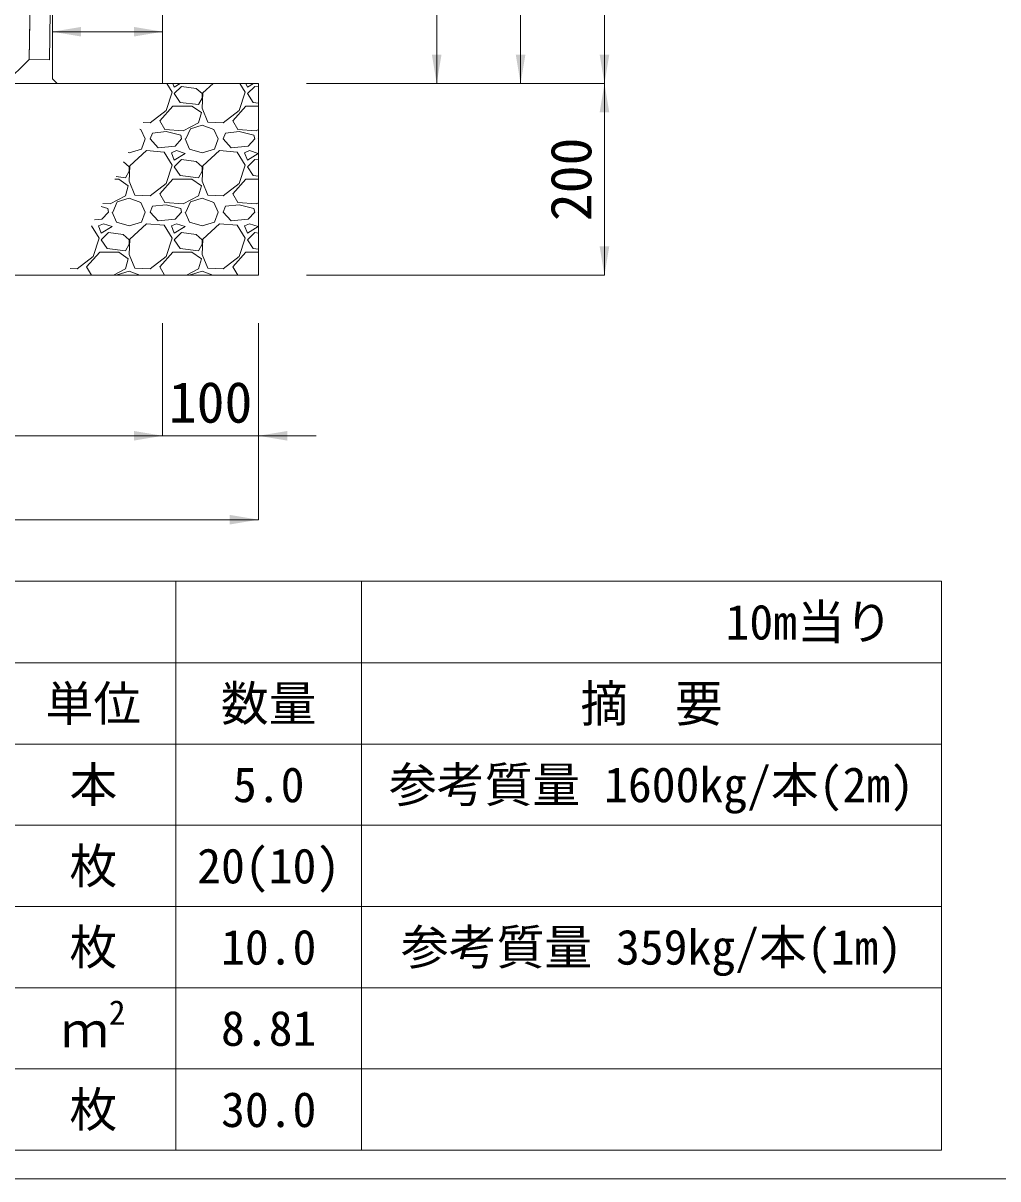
# Model space of a CAD drawing. Units: millimetres at full size. Extents: x 172874 to 217143, y 854931 to 903297.
# Drawn here: x 199154 to 200171, y 855531 to 856736 of the extents above; entities that cross this region are included whole.
import ezdxf
from ezdxf.enums import TextEntityAlignment as Align

# ---------------------------------------------------------------- set-up
doc = ezdxf.new("R2010")
doc.units = ezdxf.units.MM
doc.header["$LTSCALE"] = 20
for name, color, linetype, lineweight in [('Defpoints_3', 8, 'Continuous', 0), ('セットプレート', 3, 'Continuous', 13), ('パネックスKDR', 2, 'Continuous', 13), ('図枠', 5, 'Continuous', 13), ('基礎材', 7, 'Continuous', 15), ('寸法・材料表', 7, 'Continuous', 13), ('寸法線', 7, 'Continuous', 13), ('本体', 2, 'Continuous', 13), ('ﾊｯﾁﾝｸﾞ', 7, 'Continuous', 5)]:
    doc.layers.add(name, color=color, linetype=linetype, lineweight=lineweight)
doc.styles.add('ＭＳ ゴシック', font='')
doc.styles.add('ＭＳ Ｐゴシック', font='')
doc.styles.get('ＭＳ ゴシック').set_extended_font_data('MS Gothic')
doc.styles.get('ＭＳ Ｐゴシック').set_extended_font_data('MS PGothic')

# ---------------------------------------------------------------- blocks, each defined once
blk = doc.blocks.new('filled_arrow')
at = {"color": 0, "linetype": 'Continuous', "lineweight": -2}
blk.add_solid([(7.5, 1.25), (0, 0), (7.5, -1.25)], dxfattribs=at)

msp = doc.modelspace()

# ---------------------------------------------------------------- linework, layer by layer
at = {"layer": 'Defpoints_3'}
for p, q in [((198173.45, 856154.4), (200112.35, 856154.4)), ((199313.75, 856154.4), (199313.75, 856069.22)), ((199507.35, 856154.4), (199507.35, 856069.22)), ((200112.35, 856154.4), (200112.35, 856069.22))]:
    msp.add_line(p, q, dxfattribs=at)
at = {"layer": 'セットプレート'}
msp.add_lwpolyline([(199160.82, 856698.52), (199181.82, 856698.19), (199183.4, 856798.17), (199162.4, 856798.51)], close=True, dxfattribs=at)
at = {"layer": 'パネックスKDR'}
for p, q in [((199299.9, 858228.52), (199299.9, 856673.52)), ((199184.9, 857583.52), (199184.9, 856678.52)), ((199184.9, 856678.52), (199189.9, 856673.52)), ((199189.9, 856673.52), (199299.9, 856673.52))]:
    msp.add_line(p, q, dxfattribs=at)
at = {"layer": '図枠'}
msp.add_line((196742.9, 855531.02), (217142.9, 855531.02), dxfattribs=at)
at = {"layer": '基礎材'}
for p, q in [((198519.38, 856673.52), (199399.9, 856673.52)), ((199399.9, 856673.52), (199399.9, 856473.52)), ((198519.38, 856473.52), (199399.9, 856473.52))]:
    msp.add_line(p, q, dxfattribs=at)
at = {"layer": '寸法・材料表'}
for p, q in [((198173.45, 856069.22), (200112.35, 856069.22)), ((199313.75, 856069.22), (199313.75, 855561.02)), ((199507.35, 856069.22), (199507.35, 855561.02)), ((200112.35, 856069.22), (200112.35, 855561.02)), ((198173.45, 855984.52), (200112.35, 855984.52)), ((198173.45, 855899.82), (200112.35, 855899.82)), ((198173.45, 855815.12), (200112.35, 855815.12)), ((198173.45, 855730.42), (200112.35, 855730.42)), ((198173.45, 855645.72), (200112.35, 855645.72)), ((198173.45, 855561.02), (200112.35, 855561.02))]:
    msp.add_line(p, q, dxfattribs=at)
at = {"layer": '寸法線'}
for p, q in [((199760.74, 856673.52), (199760.74, 858228.52)), ((199673.24, 857928.52), (199673.24, 856673.52)), ((199585.74, 857583.52), (199585.74, 856673.52)), ((199184.9, 856727.52), (199299.9, 856727.52)), ((199184.9, 856703.52), (199184.9, 856727.52)), ((199299.9, 856698.52), (199299.9, 856727.52)), ((199449.9, 856673.52), (199760.74, 856673.52)), ((199449.9, 856673.52), (199673.24, 856673.52)), ((199449.9, 856673.52), (199585.74, 856673.52)), ((199449.9, 856673.52), (199760.74, 856673.52)), ((199760.74, 856673.52), (199760.74, 856473.52)), ((199449.9, 856473.52), (199760.74, 856473.52)), ((199299.9, 856423.52), (199299.9, 856306.08)), ((199299.9, 856423.52), (199299.9, 856306.08)), ((199399.9, 856423.52), (199399.9, 856306.08)), ((199399.9, 856423.52), (199399.9, 856218.58)), ((198619.38, 856306.08), (199299.9, 856306.08)), ((199239.9, 856306.08), (199459.9, 856306.08)), ((199399.9, 856218.58), (198519.38, 856218.58))]:
    msp.add_line(p, q, dxfattribs=at)
at = {"layer": '本体'}
for p in [(199174.9, 857588.52), (199135.42, 856673.52)]:
    msp.add_line(p, (199160.82, 856698.52), dxfattribs=at)
at = {"layer": 'ﾊｯﾁﾝｸﾞ'}
for p, q in [((199309.78, 856664.44), (199304.23, 856673.52)), ((199310.57, 856673.52), (199312.07, 856669.77)), ((199312.07, 856669.77), (199318.31, 856673.52)), ((199319.69, 856670.54), (199312.07, 856662.92)), ((199334.93, 856668.25), (199319.69, 856670.54)), ((199341.02, 856662.92), (199334.93, 856668.25)), ((199352.57, 856673.52), (199341.79, 856663.68)), ((199385.98, 856664.44), (199380.43, 856673.52)), ((199386.77, 856673.52), (199388.27, 856669.77)), ((199388.27, 856669.77), (199394.51, 856673.52)), ((199395.89, 856670.54), (199388.27, 856662.92)), ((199399.9, 856669.93), (199395.89, 856670.54)), ((199303.69, 856645.39), (199309.78, 856664.44)), ((199312.07, 856662.92), (199318.16, 856653.77)), ((199337.21, 856651.49), (199341.02, 856658.34)), ((199341.79, 856663.68), (199341.02, 856647.68)), ((199341.02, 856658.34), (199341.02, 856662.92)), ((199379.89, 856645.39), (199385.98, 856664.44)), ((199388.27, 856662.92), (199394.36, 856653.77)), ((199286.92, 856632.44), (199303.69, 856645.39)), ((199296.83, 856634.72), (199310.54, 856649.96)), ((199310.54, 856649.96), (199330.36, 856649.96)), ((199318.16, 856653.77), (199337.21, 856651.49)), ((199330.36, 856649.96), (199340.26, 856643.1)), ((199341.02, 856647.68), (199347.12, 856633.2)), ((199363.12, 856632.44), (199379.89, 856645.39)), ((199373.03, 856634.72), (199386.74, 856649.96)), ((199386.74, 856649.96), (199399.91, 856649.96)), ((199394.36, 856653.77), (199399.9, 856653.11)), ((199279.53, 856632.79), (199286.92, 856632.44)), ((199302.16, 856625.58), (199296.83, 856634.72)), ((199337.21, 856632.44), (199321.21, 856624.05)), ((199340.26, 856643.1), (199337.21, 856632.44)), ((199347.12, 856633.2), (199363.12, 856632.44)), ((199378.36, 856625.58), (199373.03, 856634.72)), ((199276.1, 856625.92), (199277.02, 856625.58)), ((199277.02, 856625.58), (199281.59, 856615.67)), ((199286.92, 856615.67), (199289.21, 856621.77)), ((199303.69, 856623.29), (199289.21, 856621.77)), ((199321.21, 856624.05), (199302.16, 856625.58)), ((199318.93, 856619.48), (199303.69, 856623.29)), ((199324.26, 856615.67), (199328.83, 856626.34)), ((199328.83, 856626.34), (199341.02, 856630.15)), ((199341.02, 856630.15), (199353.22, 856625.58)), ((199353.22, 856625.58), (199357.79, 856615.67)), ((199363.12, 856615.67), (199365.41, 856621.77)), ((199379.89, 856623.29), (199365.41, 856621.77)), ((199397.41, 856624.05), (199378.36, 856625.58)), ((199395.13, 856619.48), (199379.89, 856623.29)), ((199399.91, 856625.36), (199397.41, 856624.05)), ((199277.78, 856605), (199281.59, 856615.67)), ((199295.3, 856606.53), (199286.92, 856615.67)), ((199312.83, 856608.05), (199295.3, 856606.53)), ((199319.69, 856615.67), (199312.83, 856608.05)), ((199319.69, 856615.67), (199318.93, 856619.48)), ((199323.5, 856615.67), (199328.07, 856605)), ((199353.98, 856605), (199357.79, 856615.67)), ((199371.5, 856606.53), (199363.12, 856615.67)), ((199389.03, 856608.05), (199371.5, 856606.53)), ((199395.89, 856615.67), (199389.03, 856608.05)), ((199395.89, 856615.67), (199395.13, 856619.48)), ((199399.7, 856615.67), (199399.91, 856615.17)), ((199263.88, 856601.47), (199264.82, 856601.19)), ((199264.82, 856601.19), (199277.78, 856605)), ((199283.11, 856603.48), (199265.59, 856587.48)), ((199301.4, 856601.96), (199283.11, 856603.48)), ((199309.78, 856588.24), (199301.4, 856601.96)), ((199314.35, 856603.48), (199309.02, 856601.19)), ((199309.02, 856601.19), (199312.07, 856593.57)), ((199312.07, 856593.57), (199323.5, 856600.43)), ((199323.5, 856600.43), (199314.35, 856603.48)), ((199328.07, 856605), (199341.02, 856601.19)), ((199341.02, 856601.19), (199353.98, 856605)), ((199359.31, 856603.48), (199341.79, 856587.48)), ((199377.6, 856601.96), (199359.31, 856603.48)), ((199385.98, 856588.24), (199377.6, 856601.96)), ((199390.55, 856603.48), (199385.22, 856601.19)), ((199385.22, 856601.19), (199388.27, 856593.57)), ((199388.27, 856593.57), (199399.7, 856600.43)), ((199399.7, 856600.43), (199390.55, 856603.48)), ((199264.82, 856586.72), (199259.03, 856591.78)), ((199265.59, 856587.48), (199264.82, 856571.48)), ((199264.82, 856582.14), (199264.82, 856586.72)), ((199303.69, 856569.19), (199309.78, 856588.24)), ((199319.69, 856594.34), (199312.07, 856586.72)), ((199312.07, 856586.72), (199318.16, 856577.57)), ((199334.93, 856592.05), (199319.69, 856594.34)), ((199341.02, 856586.72), (199334.93, 856592.05)), ((199341.79, 856587.48), (199341.02, 856571.48)), ((199341.02, 856582.14), (199341.02, 856586.72)), ((199379.89, 856569.19), (199385.98, 856588.24)), ((199395.89, 856594.34), (199388.27, 856586.72)), ((199388.27, 856586.72), (199394.36, 856577.57)), ((199399.92, 856593.73), (199395.89, 856594.34)), ((199250.02, 856573.76), (199254.16, 856573.76)), ((199251.36, 856576.44), (199261.01, 856575.29)), ((199254.16, 856573.76), (199264.06, 856566.9)), ((199261.01, 856575.29), (199264.82, 856582.14)), ((199296.83, 856558.52), (199310.54, 856573.76)), ((199310.54, 856573.76), (199330.36, 856573.76)), ((199318.16, 856577.57), (199337.21, 856575.29)), ((199330.36, 856573.76), (199340.26, 856566.9)), ((199337.21, 856575.29), (199341.02, 856582.14)), ((199373.03, 856558.52), (199386.74, 856573.76)), ((199386.74, 856573.76), (199399.92, 856573.76)), ((199394.36, 856577.57), (199399.92, 856576.91)), ((199264.06, 856566.9), (199261.01, 856556.24)), ((199264.82, 856571.48), (199270.92, 856557)), ((199286.92, 856556.24), (199303.69, 856569.19)), ((199340.26, 856566.9), (199337.21, 856556.24)), ((199341.02, 856571.48), (199347.12, 856557)), ((199363.12, 856556.24), (199379.89, 856569.19)), ((199245.01, 856547.85), (199237.37, 856548.47)), ((199261.01, 856556.24), (199245.01, 856547.85)), ((199248.06, 856539.47), (199252.63, 856550.14)), ((199252.63, 856550.14), (199264.82, 856553.95)), ((199264.82, 856553.95), (199277.02, 856549.38)), ((199270.92, 856557), (199286.92, 856556.24)), ((199277.02, 856549.38), (199281.59, 856539.47)), ((199302.16, 856549.38), (199296.83, 856558.52)), ((199321.21, 856547.85), (199302.16, 856549.38)), ((199337.21, 856556.24), (199321.21, 856547.85)), ((199324.26, 856539.47), (199328.83, 856550.14)), ((199328.83, 856550.14), (199341.02, 856553.95)), ((199341.02, 856553.95), (199353.22, 856549.38)), ((199347.12, 856557), (199363.12, 856556.24)), ((199353.22, 856549.38), (199357.79, 856539.47)), ((199378.36, 856549.38), (199373.03, 856558.52)), ((199397.41, 856547.85), (199378.36, 856549.38)), ((199399.93, 856549.17), (199397.41, 856547.85)), ((199242.73, 856543.28), (199235.66, 856545.05)), ((199243.49, 856539.47), (199236.63, 856531.85)), ((199243.49, 856539.47), (199242.73, 856543.28)), ((199247.3, 856539.47), (199251.87, 856528.8)), ((199277.78, 856528.8), (199281.59, 856539.47)), ((199286.92, 856539.47), (199289.21, 856545.57)), ((199295.3, 856530.33), (199286.92, 856539.47)), ((199303.69, 856547.09), (199289.21, 856545.57)), ((199318.93, 856543.28), (199303.69, 856547.09)), ((199319.69, 856539.47), (199312.83, 856531.85)), ((199319.69, 856539.47), (199318.93, 856543.28)), ((199323.5, 856539.47), (199328.07, 856528.8)), ((199353.98, 856528.8), (199357.79, 856539.47)), ((199363.12, 856539.47), (199365.41, 856545.57)), ((199371.5, 856530.33), (199363.12, 856539.47)), ((199379.89, 856547.09), (199365.41, 856545.57)), ((199395.13, 856543.28), (199379.89, 856547.09)), ((199395.89, 856539.47), (199389.03, 856531.85)), ((199395.89, 856539.47), (199395.13, 856543.28)), ((199399.7, 856539.47), (199399.93, 856538.93)), ((199233.58, 856512.04), (199225.65, 856525.02)), ((199236.63, 856531.85), (199228.72, 856531.16)), ((199238.15, 856527.28), (199232.82, 856524.99)), ((199232.82, 856524.99), (199235.87, 856517.37)), ((199235.87, 856517.37), (199247.3, 856524.23)), ((199247.3, 856524.23), (199238.15, 856527.28)), ((199251.87, 856528.8), (199264.82, 856524.99)), ((199264.82, 856524.99), (199277.78, 856528.8)), ((199283.11, 856527.28), (199265.59, 856511.28)), ((199301.4, 856525.76), (199283.11, 856527.28)), ((199312.83, 856531.85), (199295.3, 856530.33)), ((199309.78, 856512.04), (199301.4, 856525.76)), ((199314.35, 856527.28), (199309.02, 856524.99)), ((199309.02, 856524.99), (199312.07, 856517.37)), ((199312.07, 856517.37), (199323.5, 856524.23)), ((199323.5, 856524.23), (199314.35, 856527.28)), ((199328.07, 856528.8), (199341.02, 856524.99)), ((199341.02, 856524.99), (199353.98, 856528.8)), ((199359.31, 856527.28), (199341.79, 856511.28)), ((199377.6, 856525.76), (199359.31, 856527.28)), ((199389.03, 856531.85), (199371.5, 856530.33)), ((199385.98, 856512.04), (199377.6, 856525.76)), ((199390.55, 856527.28), (199385.22, 856524.99)), ((199385.22, 856524.99), (199388.27, 856517.37)), ((199388.27, 856517.37), (199399.7, 856524.23)), ((199399.7, 856524.23), (199390.55, 856527.28)), ((199227.49, 856492.99), (199233.58, 856512.04)), ((199243.49, 856518.14), (199235.87, 856510.52)), ((199258.73, 856515.85), (199243.49, 856518.14)), ((199264.82, 856510.52), (199258.73, 856515.85)), ((199303.69, 856492.99), (199309.78, 856512.04)), ((199319.69, 856518.14), (199312.07, 856510.52)), ((199334.93, 856515.85), (199319.69, 856518.14)), ((199341.02, 856510.52), (199334.93, 856515.85)), ((199379.89, 856492.99), (199385.98, 856512.04)), ((199395.89, 856518.14), (199388.27, 856510.52)), ((199399.94, 856517.53), (199395.89, 856518.14)), ((199235.87, 856510.52), (199241.96, 856501.37)), ((199241.96, 856501.37), (199261.01, 856499.09)), ((199261.01, 856499.09), (199264.82, 856505.94)), ((199265.59, 856511.28), (199264.82, 856495.28)), ((199264.82, 856505.94), (199264.82, 856510.52)), ((199312.07, 856510.52), (199318.16, 856501.37)), ((199318.16, 856501.37), (199337.21, 856499.09)), ((199337.21, 856499.09), (199341.02, 856505.94)), ((199341.79, 856511.28), (199341.02, 856495.28)), ((199341.02, 856505.94), (199341.02, 856510.52)), ((199388.27, 856510.52), (199394.36, 856501.37)), ((199394.36, 856501.37), (199399.94, 856500.7)), ((199210.72, 856480.04), (199227.49, 856492.99)), ((199220.63, 856482.32), (199234.34, 856497.56)), ((199234.34, 856497.56), (199254.16, 856497.56)), ((199254.16, 856497.56), (199264.06, 856490.7)), ((199264.06, 856490.7), (199261.01, 856480.04)), ((199264.82, 856495.28), (199270.92, 856480.8)), ((199286.92, 856480.04), (199303.69, 856492.99)), ((199296.83, 856482.32), (199310.54, 856497.56)), ((199310.54, 856497.56), (199330.36, 856497.56)), ((199330.36, 856497.56), (199340.26, 856490.7)), ((199340.26, 856490.7), (199337.21, 856480.04)), ((199341.02, 856495.28), (199347.12, 856480.8)), ((199363.12, 856480.04), (199379.89, 856492.99)), ((199373.03, 856482.32), (199386.74, 856497.56)), ((199386.74, 856497.56), (199399.94, 856497.56)), ((199203.33, 856480.39), (199210.72, 856480.04)), ((199225.76, 856473.52), (199220.63, 856482.32)), ((199261.01, 856480.04), (199248.58, 856473.52)), ((199252.63, 856473.94), (199264.82, 856477.75)), ((199264.82, 856477.75), (199276.1, 856473.52)), ((199270.92, 856480.8), (199286.92, 856480.04)), ((199301.96, 856473.52), (199296.83, 856482.32)), ((199337.21, 856480.04), (199324.78, 856473.52)), ((199328.83, 856473.94), (199341.02, 856477.75)), ((199341.02, 856477.75), (199352.3, 856473.52)), ((199347.12, 856480.8), (199363.12, 856480.04)), ((199378.16, 856473.52), (199373.03, 856482.32)), ((199199.9, 856473.52), (199199.9, 856473.52)), ((199252.45, 856473.52), (199252.63, 856473.94)), ((199328.65, 856473.52), (199328.83, 856473.94))]:
    msp.add_line(p, q, dxfattribs=at)

# ---------------------------------------------------------------- block references
at = {"layer": '寸法線', "xscale": 4, "yscale": 4}
for p in [(199184.9, 856727.52), (199399.9, 856306.08)]:
    msp.add_blockref('filled_arrow', p, dxfattribs=at)
for p, rotation in [((199299.9, 856727.52), 180), ((199585.74, 856673.52), 90), ((199673.24, 856673.52), 90), ((199760.74, 856673.52), 90), ((199760.74, 856673.52), 270), ((199760.74, 856473.52), 90), ((199299.9, 856306.08), 180), ((199299.9, 856306.08), 180), ((199399.9, 856218.58), 180)]:
    msp.add_blockref('filled_arrow', p, dxfattribs=dict(at, rotation=rotation))

# ---------------------------------------------------------------- texts
at = {"layer": '寸法・材料表', "style": 'ＭＳ ゴシック'}
msp.add_text('10m当り\u3000', height=36.55, dxfattribs=at).set_placement((200111.19, 856111.81), align=Align.MIDDLE_RIGHT)
for s, p in [('単位', (199227.6, 856026.87)), ('数量', (199410.55, 856026.87)), ('本', (199227.6, 855942.17)), ('5.0', (199410.55, 855942.17)), ('参考質量 1600kg/本(2m)', (199809.85, 855942.17)), ('枚', (199227.6, 855857.47)), ('20(10)', (199410.55, 855857.47)), ('枚', (199227.6, 855772.77)), ('10.0', (199410.55, 855772.77)), ('参考質量 359kg/本(1m)', (199809.85, 855772.77)), ('8.81', (199410.55, 855688.07)), ('枚', (199227.6, 855603.37)), ('30.0', (199410.55, 855603.37))]:
    msp.add_text(s, height=36.55, dxfattribs=at).set_placement(p, align=Align.MIDDLE_CENTER)
at = {"layer": '寸法・材料表', "style": 'ＭＳ Ｐゴシック', "width": 0.95}
msp.add_text('摘\u3000要', height=38.1, dxfattribs=at).set_placement((199809.85, 856026.87), align=Align.MIDDLE_CENTER)
at = {"layer": '寸法・材料表', "style": 'ＭＳ ゴシック'}
for s, height, p in [('2', 25.59, (199243.8, 855684.1)), ('ｍ', 36.55, (199193.95, 855657.15))]:
    msp.add_text(s, height=height, dxfattribs=at).set_placement(p, align=Align.BOTTOM_LEFT)
at = {"layer": '寸法線', "style": 'ＭＳ ゴシック'}
msp.add_text('200', height=42.72, rotation=90, dxfattribs=at).set_placement((199725.74, 856573.52), align=Align.MIDDLE_CENTER)
msp.add_text('100', height=42.72, dxfattribs=at).set_placement((199349.9, 856341.08), align=Align.MIDDLE_CENTER)

doc.saveas('drawing.dxf')
